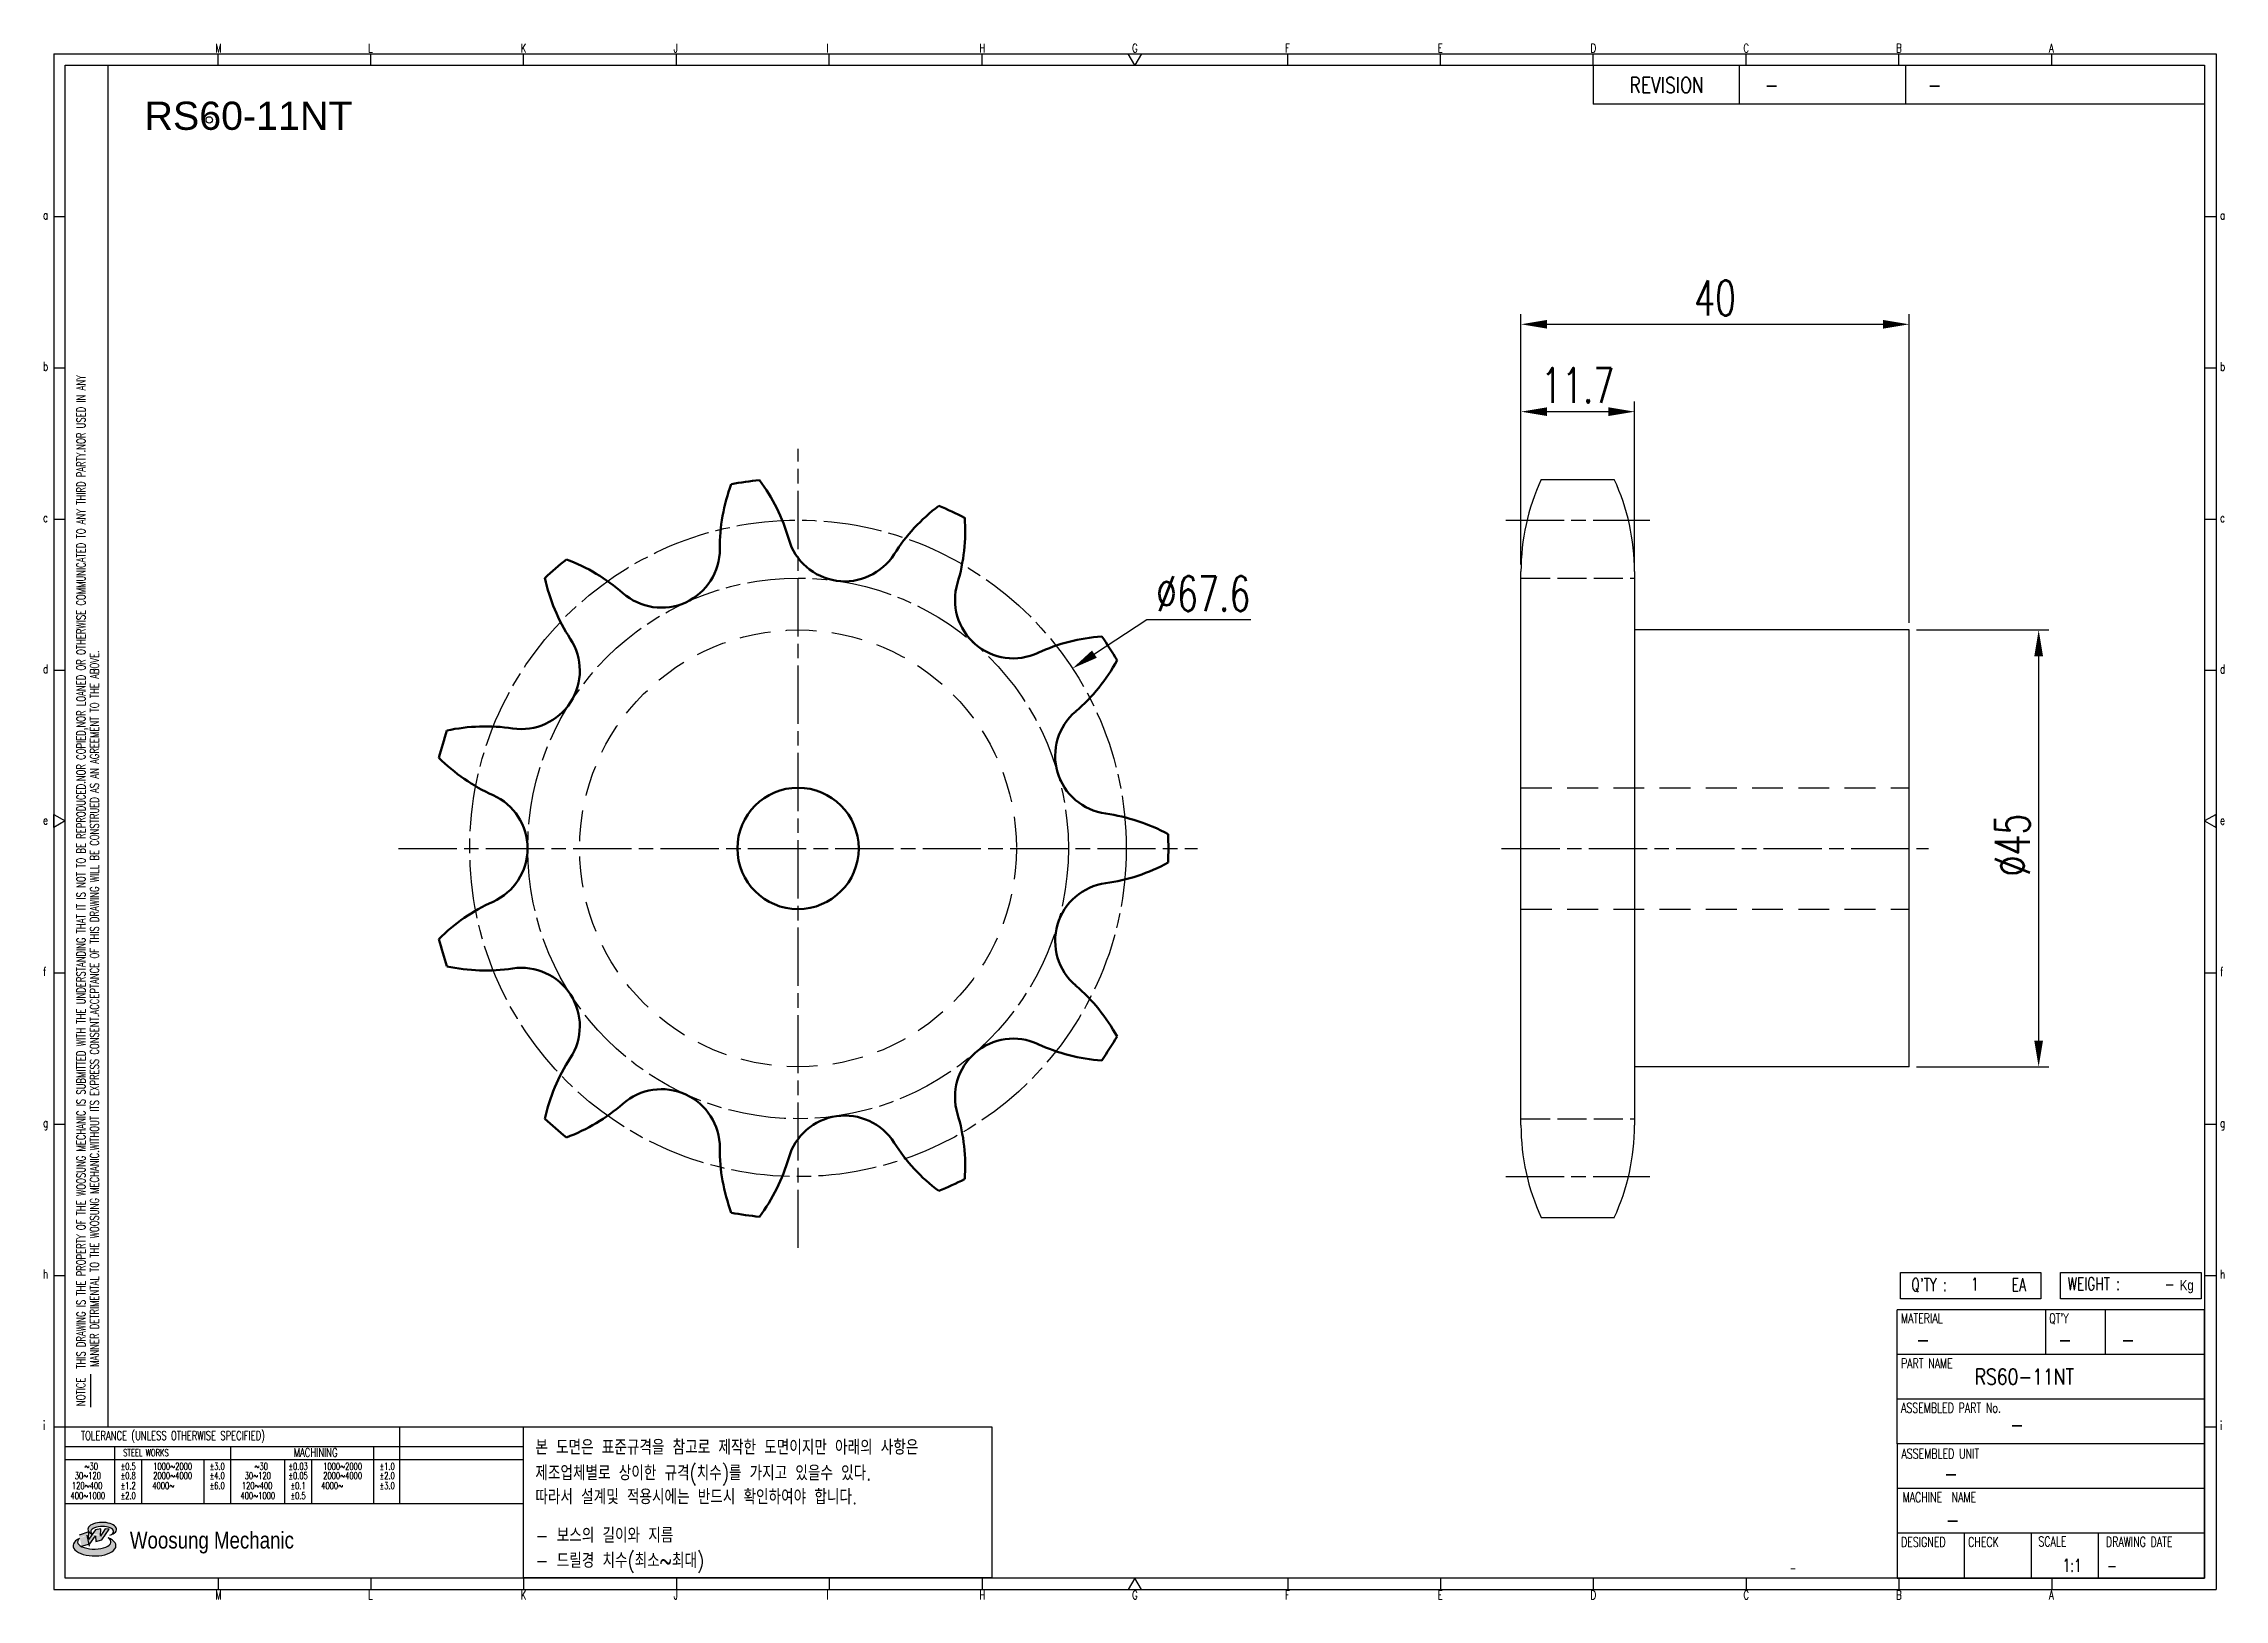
# Model space of a CAD drawing. Header units: millimetres. Extents: x 24106 to 24330, y 31 to 191.
import ezdxf
from ezdxf.enums import TextEntityAlignment as Align

# ---------------------------------------------------------------- set-up
doc = ezdxf.new("R2010")
doc.units = ezdxf.units.MM
for name, pattern in [('AM_ISO02W050', [7.5, 6, -1.5]), ('AM_ISO02W050x2', [3.75, 3, -0.75]), ('AM_ISO08W050', [18, 12, -1.5, 3, -1.5]), ('AM_ISO08W050x2', [9, 6, -0.75, 1.5, -0.75]), ('HIDDEN', [9.525, 6.35, -3.175])]:
    doc.linetypes.add(name, pattern=pattern)
for name, color, linetype, lineweight in [('22', 30, 'AM_ISO08W050', 25), ('AM_0N', 7, 'Continuous', 50), ('AM_3N', 6, 'AM_ISO02W050', 25), ('AM_7N', 4, 'AM_ISO08W050', 25)]:
    doc.layers.add(name, color=color, linetype=linetype, lineweight=lineweight)
for name, color, linetype in [('HL', 2, 'HIDDEN'), ('S-DIM', 7, 'Continuous'), ('TITLE', 7, 'Continuous'), ('도면레이아웃', 7, 'Continuous')]:
    doc.layers.add(name, color=color, linetype=linetype)
doc.styles.add('HAN', font='ROMANS.shx', dxfattribs={"width": 0.7, "bigfont": 'whgtxt.shx'})
doc.styles.add('HKD_ST2', font='romans.shx', dxfattribs={"width": 0.7, "height": 4, "bigfont": '@extfont2.shx'})
doc.styles.add('HSG', font='SIMPLEX.shx', dxfattribs={"width": 0.7, "bigfont": 'HSG.shx'})
doc.styles.add('ROMANS', font='romans.shx', dxfattribs={"width": 0.7, "bigfont": 'whgtxt.shx'})
doc.styles.add('SLDTEXTSTYLE4', font='arial.ttf', dxfattribs={"width": 0.8})
doc.styles.get("Standard").update_dxf_attribs({"font": 'arial.ttf'})
doc.dimstyles.new('APP6', dxfattribs={"dimscale": 1.5, "dimtxt": 2.4, "dimasz": 1.8, "dimexe": 0.7, "dimexo": 0.5, "dimgap": 0.6, "dimtad": 1, "dimtoh": 1, "dimdec": 1, "dimrnd": 0.01, "dimzin": 9, "dimdsep": 46, "dimtxsty": 'HSG', "dimcen": 0, "dimclrd": 1, "dimclre": 1, "dimclrt": 256, "dimazin": 2, "dimtp": 1, "dimtm": 1, "dimtfac": 0.5, "dimtdec": 1, "dimtofl": 0, "dimtmove": 0, "dimatfit": 3, "dimfxl": 0, "dimtvp": 1, "dimtolj": 2, "dimlwd": -1, "dimlwe": -1, "dimarcsym": 0})

# ---------------------------------------------------------------- blocks, each defined once
blk = doc.blocks.new('*D25')
at = {"layer": 'Defpoints', "color": 0, "transparency": 16777216}
for p in [(24211.64, 126.53), (24155.1, 89.45)]:
    blk.add_point(p, dxfattribs=at)
at = {"layer": 'S-DIM', "color": 1, "transparency": 16777216}
for p, q in [((24219.29, 131.54), (24213.9, 128.01)), ((24230.03, 131.54), (24219.29, 131.54))]:
    blk.add_line(p, q, dxfattribs=at)
blk.add_solid([(24213.65, 128.38), (24214.15, 127.63), (24211.64, 126.53)], dxfattribs=at)
at = {"layer": 'S-DIM', "transparency": 16777216, "insert": (24225.11, 134.24), "char_height": 3.6, "attachment_point": 5, "style": 'HSG'}
blk.add_mtext('\\A2;∅67.6', dxfattribs=at)
blk = doc.blocks.new('*D26')
at = {"layer": 'Defpoints', "color": 0, "transparency": 16777216}
for p in [(24269.54, 152.98), (24257.84, 136.5), (24269.54, 136.5)]:
    blk.add_point(p, dxfattribs=at)
at = {"layer": 'S-DIM', "color": 1, "transparency": 16777216}
for p, q in [((24257.84, 137.25), (24257.84, 154.03)), ((24260.54, 152.98), (24266.84, 152.98)), ((24269.54, 137.25), (24269.54, 154.03))]:
    blk.add_line(p, q, dxfattribs=at)
for points in [[(24260.54, 153.43), (24260.54, 152.53), (24257.84, 152.98)], [(24266.84, 153.43), (24266.84, 152.53), (24269.54, 152.98)]]:
    blk.add_solid(points, dxfattribs=at)
at = {"layer": 'S-DIM', "transparency": 16777216, "insert": (24263.69, 155.68), "char_height": 3.6, "attachment_point": 5, "style": 'HSG'}
blk.add_mtext('\\A2;11.7', dxfattribs=at)
blk = doc.blocks.new('*D27')
at = {"layer": 'Defpoints', "color": 0, "transparency": 16777216}
for p in [(24297.84, 161.98), (24257.84, 136.5), (24297.84, 130.49)]:
    blk.add_point(p, dxfattribs=at)
at = {"layer": 'S-DIM', "color": 1, "transparency": 16777216}
for p, q in [((24257.84, 137.25), (24257.84, 163.03)), ((24260.54, 161.98), (24295.14, 161.98)), ((24297.84, 131.24), (24297.84, 163.03))]:
    blk.add_line(p, q, dxfattribs=at)
for points in [[(24260.54, 162.43), (24260.54, 161.53), (24257.84, 161.98)], [(24295.14, 162.43), (24295.14, 161.53), (24297.84, 161.98)]]:
    blk.add_solid(points, dxfattribs=at)
at = {"layer": 'S-DIM', "transparency": 16777216, "insert": (24277.84, 164.68), "char_height": 3.6, "attachment_point": 5, "style": 'HSG'}
blk.add_mtext('\\A2;40', dxfattribs=at)
blk = doc.blocks.new('*D24')
at = {"layer": 'Defpoints', "color": 0, "transparency": 16777216}
for p in [(24297.84, 130.49), (24297.84, 85.49), (24311.17, 85.49)]:
    blk.add_point(p, dxfattribs=at)
at = {"layer": 'S-DIM', "color": 1, "transparency": 16777216}
for p, q in [((24298.59, 130.49), (24312.22, 130.49)), ((24311.17, 127.79), (24311.17, 88.19)), ((24298.59, 85.49), (24312.22, 85.49))]:
    blk.add_line(p, q, dxfattribs=at)
for points in [[(24310.72, 127.79), (24311.62, 127.79), (24311.17, 130.49)], [(24310.72, 88.19), (24311.62, 88.19), (24311.17, 85.49)]]:
    blk.add_solid(points, dxfattribs=at)
at = {"layer": 'S-DIM', "transparency": 16777216, "insert": (24308.47, 108.34), "char_height": 3.6, "attachment_point": 5, "rotation": 90, "style": 'HSG'}
blk.add_mtext('\\A2;%%c45', dxfattribs=at)
blk = doc.blocks.new('SUYWSHJH')
at = {"layer": '도면레이아웃'}
h = blk.add_hatch(color=10, dxfattribs=at)
h.paths.add_polyline_path([(1.544, 35.177), (1.554, 34.966), (1.779, 35.034), (2.054, 35.422), (1.908, 35.446), (1.728, 35.167), (1.741, 35.439), (1.547, 35.405), (1.292, 35.041), (1.295, 35.33), (0.943, 35.208), (1.03, 34.8), (1.336, 34.885)])
edge = h.paths.add_edge_path()
edge.add_ellipse((1.795, 35.421), major_axis=(-0.53, 0), ratio=0.487785, start_angle=122.36065, end_angle=403.39574)
edge.add_line((1.411, 35.244), (1.419, 35.261))
edge.add_ellipse((1.798, 35.344), major_axis=(-0.423, 0), ratio=0.444396, start_angle=131.58977, end_angle=386.19408, ccw=False)
edge = h.paths.add_edge_path()
edge.add_ellipse((1.512, 34.815), major_axis=(-0.793, 0), ratio=0.480113, start_angle=314.67633, end_angle=590.85213)
edge.add_ellipse((1.501, 34.958), major_axis=(-0.62, 0), ratio=0.43311, start_angle=331.7024, end_angle=574.42495, ccw=False)
for p, q in [((0, 90.118), (80.15, 90.118)), ((0, 90.118), (0, 33.191)), ((6.089, 89.693), (6.089, 90.118)), ((11.753, 89.693), (11.753, 90.118)), ((17.418, 89.693), (17.418, 90.118)), ((23.082, 89.693), (23.082, 90.118)), ((28.746, 89.693), (28.746, 90.118)), ((34.411, 89.693), (34.411, 90.118)), ((45.739, 89.693), (45.739, 90.118)), ((51.404, 89.693), (51.404, 90.118)), ((57.068, 89.693), (57.068, 90.118)), ((62.732, 89.693), (62.732, 90.118)), ((68.397, 89.693), (68.397, 90.118)), ((74.061, 89.693), (74.061, 90.118)), ((80.15, 90.118), (80.15, 33.191)), ((0, 84.085), (0.425, 84.085)), ((79.725, 84.085), (80.15, 84.085)), ((0, 78.478), (0.425, 78.478)), ((79.725, 78.478), (80.15, 78.478)), ((0, 72.87), (0.425, 72.87)), ((79.725, 72.87), (80.15, 72.87)), ((0, 67.262), (0.425, 67.262)), ((79.725, 67.262), (80.15, 67.262)), ((0, 56.047), (0.425, 56.047)), ((79.725, 56.047), (80.15, 56.047)), ((0, 50.439), (0.425, 50.439)), ((79.725, 50.439), (80.15, 50.439)), ((0, 44.832), (0.425, 44.832)), ((79.725, 44.832), (80.15, 44.832)), ((1.377, 39.947), (1.377, 41.174)), ((0, 39.224), (0.425, 39.224)), ((79.725, 39.224), (80.15, 39.224)), ((0, 33.191), (80.15, 33.191)), ((6.089, 33.616), (6.089, 33.191)), ((11.753, 33.616), (11.753, 33.191)), ((17.418, 33.616), (17.418, 33.191)), ((23.082, 33.616), (23.082, 33.191)), ((28.746, 33.616), (28.746, 33.191)), ((34.411, 33.616), (34.411, 33.191)), ((45.739, 33.616), (45.739, 33.191)), ((51.404, 33.616), (51.404, 33.191)), ((57.068, 33.616), (57.068, 33.191)), ((62.732, 33.616), (62.732, 33.191)), ((68.397, 33.616), (68.397, 33.191)), ((74.061, 33.616), (74.061, 33.191))]:
    blk.add_line(p, q)
at = {"color": 2}
for p, q in [((2.017, 39.224), (2.017, 89.693)), ((0.425, 39.224), (17.418, 39.224)), ((12.816, 39.224), (12.816, 36.382)), ((17.418, 33.616), (17.418, 39.224)), ((0.425, 38.487), (17.418, 38.487)), ((0.425, 38.012), (17.418, 38.012)), ((2.257, 38.487), (2.257, 36.382)), ((3.257, 38.012), (3.257, 36.382)), ((5.557, 38.012), (5.557, 36.382)), ((6.557, 38.5), (6.557, 36.382)), ((8.557, 38.012), (8.557, 36.382)), ((9.557, 38.026), (9.557, 36.382)), ((11.857, 38.487), (11.857, 36.382)), ((0.425, 36.382), (17.418, 36.382))]:
    blk.add_line(p, q, dxfattribs=at)
at = {"color": 6, "ltscale": 0.5}
for p, q in [((57.068, 89.693), (57.068, 88.246)), ((62.47, 89.693), (62.47, 88.246)), ((68.635, 89.693), (68.635, 88.246)), ((79.725, 88.246), (57.068, 88.246)), ((68.336, 38.59), (68.336, 43.563)), ((79.725, 43.563), (68.336, 43.563)), ((73.827, 43.563), (73.827, 41.905)), ((76.037, 43.563), (76.037, 41.905)), ((79.725, 38.59), (79.725, 43.563)), ((79.725, 41.905), (68.336, 41.905)), ((79.725, 40.248), (68.336, 40.248)), ((68.336, 38.59), (68.336, 33.616)), ((79.725, 38.59), (68.336, 38.59)), ((79.725, 33.616), (79.725, 38.59)), ((79.725, 36.932), (68.336, 36.932)), ((79.725, 35.274), (68.336, 35.274)), ((70.822, 33.616), (70.822, 35.274)), ((73.309, 33.616), (73.309, 35.274)), ((75.796, 33.616), (75.796, 35.274)), ((68.336, 33.616), (79.725, 33.616))]:
    blk.add_line(p, q, dxfattribs=at)
for points in [[(40.075, 89.693), (39.83, 90.118), (40.32, 90.118)], [(0.425, 89.693), (79.725, 89.693), (79.725, 33.616), (0.425, 33.616)], [(0.425, 61.679), (0, 61.433), (0, 61.924)], [(79.725, 61.679), (80.15, 61.433), (80.15, 61.924)], [(40.075, 33.616), (39.83, 33.191), (40.32, 33.191)]]:
    blk.add_lwpolyline(points, close=True)
at = {"layer": 'TITLE', "color": 20}
for p, q in [((68.449, 43.961), (68.449, 44.936)), ((68.449, 44.936), (73.654, 44.936)), ((73.654, 44.936), (73.654, 43.961)), ((74.39, 43.961), (74.39, 44.936)), ((74.39, 44.936), (79.595, 44.936)), ((79.595, 44.936), (79.595, 43.961)), ((73.654, 43.961), (68.449, 43.961)), ((79.595, 43.961), (74.39, 43.961))]:
    blk.add_line(p, q, dxfattribs=at)
at = {"layer": '도면레이아웃'}
for p, q in [((1.295, 35.33), (0.943, 35.208)), ((1.03, 34.8), (1.336, 34.885)), ((1.224, 35.208), (1.311, 34.8)), ((1.224, 35.208), (1.224, 35.208)), ((1.547, 35.405), (1.292, 35.041)), ((1.292, 35.041), (1.295, 35.33)), ((1.336, 34.885), (1.544, 35.177)), ((1.419, 35.261), (1.411, 35.244)), ((1.544, 35.177), (1.554, 34.966)), ((1.741, 35.439), (1.547, 35.405)), ((1.554, 34.966), (1.779, 35.034)), ((1.908, 35.446), (1.728, 35.167)), ((1.728, 35.167), (1.741, 35.439)), ((1.779, 35.034), (2.054, 35.422)), ((2.054, 35.422), (1.908, 35.446))]:
    blk.add_line(p, q, dxfattribs=at)
for centre, major_axis, ratio, start_param, end_param in [((1.795, 35.421), (-0.53, 0), 0.487785, 2.135596, 7.040584), ((1.512, 34.815), (-0.793, 0), 0.480113, 5.492138, 10.312315), ((1.501, 34.958), (-0.62, 0), 0.43311, 5.789299, 10.025607), ((1.798, 35.344), (-0.423, 0), 0.444396, 2.296675, 6.740358)]:
    blk.add_ellipse(centre, major_axis=major_axis, ratio=ratio, start_param=start_param, end_param=end_param, dxfattribs=at)
at = {"color": 4, "style": 'HKD_ST2', "width": 0.7}
for s, p in [('M', (5.988, 90.164)), ('L', (11.652, 90.164)), ('K', (17.316, 90.164)), ('J', (22.981, 90.164)), ('I', (28.645, 90.164)), ('H', (34.309, 90.164)), ('G', (39.974, 90.164)), ('F', (45.638, 90.164)), ('E', (51.302, 90.164)), ('D', (56.967, 90.164)), ('C', (62.631, 90.164)), ('B', (68.295, 90.164)), ('A', (73.96, 90.164)), ('a', (-0.395, 83.976)), ('a', (80.305, 83.97)), ('b', (-0.395, 78.368)), ('b', (80.305, 78.362)), ('c', (-0.395, 72.76)), ('c', (80.305, 72.754)), ('d', (-0.395, 67.153)), ('d', (80.305, 67.147)), ('e', (-0.395, 61.545)), ('e', (80.305, 61.539)), ('f', (-0.395, 55.937)), ('f', (80.305, 55.931)), ('g', (-0.395, 50.33)), ('g', (80.305, 50.324)), ('h', (-0.395, 44.722)), ('h', (80.305, 44.716)), ('i', (-0.395, 39.114)), ('i', (80.305, 39.108)), ('M', (5.988, 32.824)), ('L', (11.652, 32.824)), ('K', (17.316, 32.824)), ('J', (22.981, 32.824)), ('I', (28.645, 32.824)), ('H', (34.309, 32.824)), ('G', (39.974, 32.824)), ('F', (45.638, 32.824)), ('E', (51.302, 32.824)), ('D', (56.967, 32.824)), ('C', (62.631, 32.824)), ('B', (68.295, 32.824)), ('A', (73.96, 32.824))]:
    blk.add_text(s, height=0.326, dxfattribs=at).set_placement(p)
for s, height, style, width, p in [('REVISION', 0.5806, 'HAN', 0.8, (58.415, 88.664)), ('-', 0.581, 'HAN', 0.8, (63.426, 88.664)), ('-', 0.581, 'HAN', 0.8, (69.468, 88.664)), ("Q'TY : ", 0.4746, 'HKD_ST2', 0.7, (68.857, 44.253)), ('1', 0.475, 'HKD_ST2', 0.7, (71.071, 44.275)), ('EA', 0.4746, 'HKD_ST2', 0.7, (72.578, 44.253)), ('WEIGHT : ', 0.4746, 'HKD_ST2', 0.7, (74.65, 44.286)), ('-', 0.581, 'HAN', 0.8, (69.029, 42.157)), ('-', 0.581, 'HAN', 0.8, (74.289, 42.157)), ('-', 0.581, 'HAN', 0.8, (76.623, 42.157)), ('-', 0.581, 'HAN', 0.8, (72.515, 39.013)), ('-', 0.581, 'HAN', 0.8, (70.067, 37.189)), ('-', 0.581, 'HAN', 0.8, (70.126, 35.48)), ('1:1', 0.4746, 'HKD_ST2', 0.7, (74.458, 33.848)), ('-', 0.475, 'HKD_ST2', 0.7, (76.112, 33.837))]:
    blk.add_text(s, height=height, dxfattribs=dict(style=style, width=width)).set_placement(p)
at = {"color": 6, "style": 'HKD_ST2', "width": 0.7}
for s, p in [(' THIS DRAWING IS THE PROPERTY OF THE WOOSUNG MECHANIC IS SUBMITTED WITH THE UNDERSTANDING THAT IT IS NOT TO BE REPRODUCED.NOR COPIED,NOR LOANED OR OTHERWISE COMMUNICATED TO ANY THIRD PARTY.NOR USED IN ANY', (1.173, 41.217)), ('MANNER DETRIMENTAL TO THE WOOSUNG MECHANIC.WITHOUT ITS EXPRESS CONSENT.ACCEPTANCE OF THIS DRAWING WILL BE CONSTRUED AS AN AGREEMENT TO THE ABOVE.', (1.672, 41.447))]:
    blk.add_text(s, height=0.326266, rotation=90, dxfattribs=at).set_placement(p)
at = {"style": 'HKD_ST2', "width": 0.7}
blk.add_text('-', height=0.475, dxfattribs=at).set_placement((78.613, 44.286), align=Align.RIGHT)
at = {"color": 4, "style": 'HKD_ST2', "width": 0.7}
for s, height, p in [('MATERIAL', 0.3651, (68.474, 43.425)), ("QT'Y", 0.3651, (73.965, 43.425)), ('PART NAME', 0.3651, (68.474, 41.756)), ('ASSEMBLED PART No.', 0.36511, (68.474, 40.109)), ('ASSEMBLED UNIT', 0.36511, (68.49, 38.408)), ('MACHINE  NAME', 0.36511, (68.532, 36.794)), ('DESIGNED', 0.3651, (68.474, 35.136)), ('CHECK', 0.3651, (70.961, 35.136)), ('SCALE', 0.3651, (73.566, 35.153)), ('DRAWING DATE', 0.36511, (76.071, 35.141))]:
    blk.add_text(s, height=height, dxfattribs=at).set_placement(p, align=Align.TOP_LEFT)
at = {"style": 'HKD_ST2', "width": 0.7}
blk.add_text('NOTICE', height=0.3263, rotation=90, dxfattribs=at).set_placement((1.163, 39.988))
for s, height, style, width, p in [('TOLERANCE (UNLESS OTHERWISE SPECIFIED)', 0.32627, 'HKD_ST2', 0.7, (4.417, 38.896)), ('-', 0.326, 'ROMANS', 0.65, (64.469, 33.975))]:
    blk.add_text(s, height=height, dxfattribs=dict(style=style, width=width)).set_placement(p, align=Align.MIDDLE_CENTER)
at = {"color": 4, "style": 'HKD_ST2', "width": 0.7}
for s, height, p in [('STEEL WORKS', 0.26101, (3.416, 38.268)), ('MACHINING', 0.3263, (9.707, 38.27)), ('%%P0.5', 0.261, (2.757, 37.762)), ('%%P0.8', 0.261, (2.757, 37.411)), ('%%P3.0', 0.261, (6.057, 37.762)), ('%%P4.0', 0.261, (6.057, 37.411)), ('%%P0.03', 0.261, (9.057, 37.762)), ('%%P0.05', 0.261, (9.057, 37.411)), ('%%P1.0', 0.261, (12.357, 37.762)), ('%%P2.0', 0.261, (12.357, 37.411)), ('%%P1.2', 0.261, (2.757, 37.045)), ('%%P2.0', 0.261, (2.757, 36.67)), ('%%P6.0', 0.261, (6.057, 37.045)), ('%%P0.1', 0.261, (9.057, 37.045)), ('%%P0.5', 0.261, (9.057, 36.67)), ('%%P3.0', 0.261, (12.357, 37.045))]:
    blk.add_text(s, height=height, dxfattribs=at).set_placement(p, align=Align.MIDDLE)
for s, height, p in [('30%%126120', 0.261, (1.263, 37.411)), ('%%12630', 0.261, (1.389, 37.762)), ('2000%%1264000', 0.26101, (4.407, 37.411)), ('1000%%1262000', 0.26101, (4.407, 37.762)), ('30%%126120', 0.261, (7.563, 37.411)), ('%%12630', 0.261, (7.689, 37.762)), ('2000%%1264000', 0.26101, (10.707, 37.411)), ('1000%%1262000', 0.26101, (10.707, 37.762)), ('400%%1261000', 0.26101, (1.263, 36.67)), ('120%%126400', 0.26101, (1.237, 37.045)), ('4000%%126', 0.261, (4.061, 37.045)), ('400%%1261000', 0.26101, (7.563, 36.67)), ('120%%126400', 0.26101, (7.537, 37.045)), ('4000%%126', 0.261, (10.321, 37.045))]:
    blk.add_text(s, height=height, dxfattribs=at).set_placement(p, align=Align.MIDDLE_CENTER)
at = {"color": 1, "style": 'SLDTEXTSTYLE4', "width": 0.8}
blk.add_text('Woosung Mechanic', height=0.61957, dxfattribs=at).set_placement((2.822, 34.711))
at = {"layer": 'TITLE', "width": 0.8}
blk.add_text('Kg', height=0.3789, dxfattribs=at).set_placement((78.807, 44.286))

msp = doc.modelspace()

# ---------------------------------------------------------------- linework, layer by layer
for p, q in [((24259.93, 146), (24267.46, 146)), ((24257.84, 79.47), (24257.84, 136.5)), ((24269.54, 136.5), (24269.54, 79.47)), ((24297.84, 130.49), (24269.54, 130.49)), ((24297.84, 85.49), (24297.84, 130.49)), ((24297.84, 85.49), (24269.54, 85.49)), ((24259.93, 69.97), (24267.46, 69.97))]:
    msp.add_line(p, q)
at = {"color": 4}
msp.add_lwpolyline([(24155.1, 48.42), (24203.35, 48.42), (24203.35, 32.84), (24155.1, 32.84)], close=True, dxfattribs=at)
msp.add_circle((24122.72, 183.03), 0.336)
for centre, start, end in [((24280.54, 136.5), 155.2599, 180), ((24246.84, 136.5), 0, 24.7401), ((24280.54, 79.47), 180, 204.7401), ((24246.84, 79.47), 335.2599, 0)]:
    msp.add_arc(centre, 22.7, start, end)
at = {"layer": '22', "color": 4, "linetype": 'AM_ISO08W050x2'}
for p, q in [((24183.37, 66.83), (24183.37, 149.14)), ((24255.84, 107.99), (24299.84, 107.99))]:
    msp.add_line(p, q, dxfattribs=at)
for radius in [33.81, 27.85]:
    msp.add_circle((24183.37, 107.99), radius, dxfattribs=at)
at = {"layer": 'AM_0N'}
msp.add_circle((24183.37, 107.99), 6.25, dxfattribs=at)
for centre, radius, start, end in [((24193.89, 138.99), 18.58, 159.4311, 180.4545), ((24183.37, 107.99), 38.15, 95.9887, 100.3749), ((24164.54, 134.77), 18.58, 15.9091, 36.9326), ((24208.98, 128.38), 18.58, 126.7038, 147.7273), ((24183.37, 107.99), 38.15, 63.2614, 67.6477), ((24182.01, 140.7), 18.58, 343.1818, 4.2053), ((24188.19, 141.51), 6.01, 195.9091, 327.7273), ((24183.37, 107.99), 38.15, 128.716, 133.1022), ((24153.05, 120.34), 18.58, 48.6364, 69.6598), ((24169.3, 138.8), 6.01, 228.6364, 0.4545), ((24175.46, 139.76), 18.58, 192.1583, 213.1818), ((24205.55, 133.58), 6.01, 163.1818, 295), ((24154.88, 126.3), 6.01, 261.3636, 33.1818), ((24215.94, 111.29), 18.58, 93.9765, 115), ((24183.37, 107.99), 38.15, 30.5342, 34.9204), ((24199.91, 136.24), 18.58, 310.4545, 331.478), ((24215.87, 117.53), 6.01, 130.4545, 262.2727), ((24183.37, 107.99), 38.15, 161.4432, 165.8295), ((24151.18, 101.98), 18.58, 81.3636, 102.3871), ((24159.54, 130.44), 18.58, 224.8856, 245.9091), ((24149.5, 107.99), 6.01, 294.0909, 65.9091), ((24212.56, 93.16), 18.58, 61.2492, 82.2727), ((24183.37, 107.99), 38.15, 357.8069, 2.1931), ((24212.56, 122.82), 18.58, 277.7273, 298.7508), ((24215.87, 98.45), 6.01, 97.7273, 229.5455), ((24159.54, 85.54), 18.58, 114.0909, 135.1144), ((24183.37, 107.99), 38.15, 194.1705, 198.5568), ((24151.18, 113.99), 18.58, 257.6129, 278.6364), ((24154.88, 89.68), 6.01, 326.8182, 98.6364), ((24199.91, 79.73), 18.58, 28.522, 49.5455), ((24205.55, 82.39), 6.01, 65, 196.8182), ((24215.94, 104.68), 18.58, 245, 266.0235), ((24183.37, 107.99), 38.15, 325.0796, 329.4658), ((24175.46, 76.22), 18.58, 146.8182, 167.8417), ((24169.3, 77.18), 6.01, 359.5455, 131.3636), ((24153.05, 95.64), 18.58, 290.3402, 311.3636), ((24183.37, 107.99), 38.15, 226.8978, 231.284), ((24188.19, 74.46), 6.01, 32.2727, 164.0909), ((24182.01, 75.28), 18.58, 355.7947, 16.8182), ((24193.89, 76.99), 18.58, 179.5455, 200.5689), ((24208.98, 87.6), 18.58, 212.2727, 233.2962), ((24164.54, 81.21), 18.58, 323.0674, 344.0909), ((24183.37, 107.99), 38.15, 292.3523, 296.7386), ((24183.37, 107.99), 38.15, 259.6251, 264.0113)]:
    msp.add_arc(centre, radius, start, end, dxfattribs=at)
at = {"layer": 'AM_3N', "linetype": 'AM_ISO02W050x2'}
for p, q in [((24257.84, 135.84), (24269.54, 135.84)), ((24257.84, 80.13), (24269.54, 80.13))]:
    msp.add_line(p, q, dxfattribs=at)
at = {"layer": 'AM_7N', "linetype": 'AM_ISO08W050x2'}
for p, q in [((24256.28, 141.8), (24271.11, 141.8)), ((24142.21, 107.99), (24224.52, 107.99)), ((24256.28, 74.18), (24271.11, 74.18))]:
    msp.add_line(p, q, dxfattribs=at)
at = {"layer": 'HL', "ltscale": 0.5}
for p, q in [((24257.84, 114.24), (24297.84, 114.24)), ((24257.84, 101.74), (24297.84, 101.74))]:
    msp.add_line(p, q, dxfattribs=at)
msp.add_circle((24183.37, 107.99), 22.5, dxfattribs=at)

# ---------------------------------------------------------------- block references
at = {"xscale": 2.779053458626894, "yscale": 2.779053458626894, "zscale": 2.779053458626894}
msp.add_blockref('SUYWSHJH', (24106.7, -60.59), dxfattribs=at)

# ---------------------------------------------------------------- texts
at = {"color": 2}
msp.add_text('RS60-11NT', height=2.904, dxfattribs=at).set_placement((24116.05, 182.01))
at = {"style": 'HAN', "width": 0.8}
msp.add_text('RS60-11NT', height=1.614, dxfattribs=at).set_placement((24304.59, 52.76))
at = {"color": 4, "style": 'HAN', "width": 0.8}
for s, p in [('본 도면은 표준규격을 참고로 제작한 도면이지만 아래의 사항은', (24156.31, 45.54)), ('제조업체별로 상이한 규격(치수)를 가지고 있을수 있다.', (24156.31, 42.89)), ('따라서 설계및 적용시에는 반드시 확인하여야 합니다.', (24156.31, 40.43)), ('- 보스의 길이와 지름', (24156.31, 36.47)), ('- 드릴경 치수(최소~최대)', (24156.31, 33.87))]:
    msp.add_text(s, height=1.5267, dxfattribs=at).set_placement(p)

# ---------------------------------------------------------------- dimensions: what is measured, and where the dimension line sits
at = {"layer": 'S-DIM', "color": 1}
dim = msp.add_linear_dim(base=(24297.84, 161.98), p1=(24257.84, 136.5), p2=(24297.84, 130.49), dimstyle='APP6', dxfattribs=at)
dim.commit()
dim.dimension.update_dxf_attribs({"geometry": '*D27', "text_midpoint": (24277.84, 164.68)})
dim = msp.add_linear_dim(base=(24269.54, 152.98), p1=(24257.84, 136.5), p2=(24269.54, 136.5), dimstyle='APP6', dxfattribs=at)
dim.commit()
dim.dimension.update_dxf_attribs({"geometry": '*D26', "text_midpoint": (24263.69, 152.98), "dimtype": 160})
dim = msp.add_diameter_dim_2p(p1=(24155.1, 89.45), p2=(24211.64, 126.53), dimstyle='APP6', dxfattribs=at)
dim.commit()
dim.dimension.update_dxf_attribs({"geometry": '*D25', "text_midpoint": (24225.11, 131.54), "dimtype": 163})
dim = msp.add_linear_dim(base=(24311.17, 85.49), p1=(24297.84, 130.49), p2=(24297.84, 85.49), angle=90, text='%%c<>', dimstyle='APP6', dxfattribs=at)
dim.commit()
dim.dimension.update_dxf_attribs({"geometry": '*D24', "text_midpoint": (24311.17, 108.34), "dimtype": 160})

doc.saveas('drawing.dxf')
